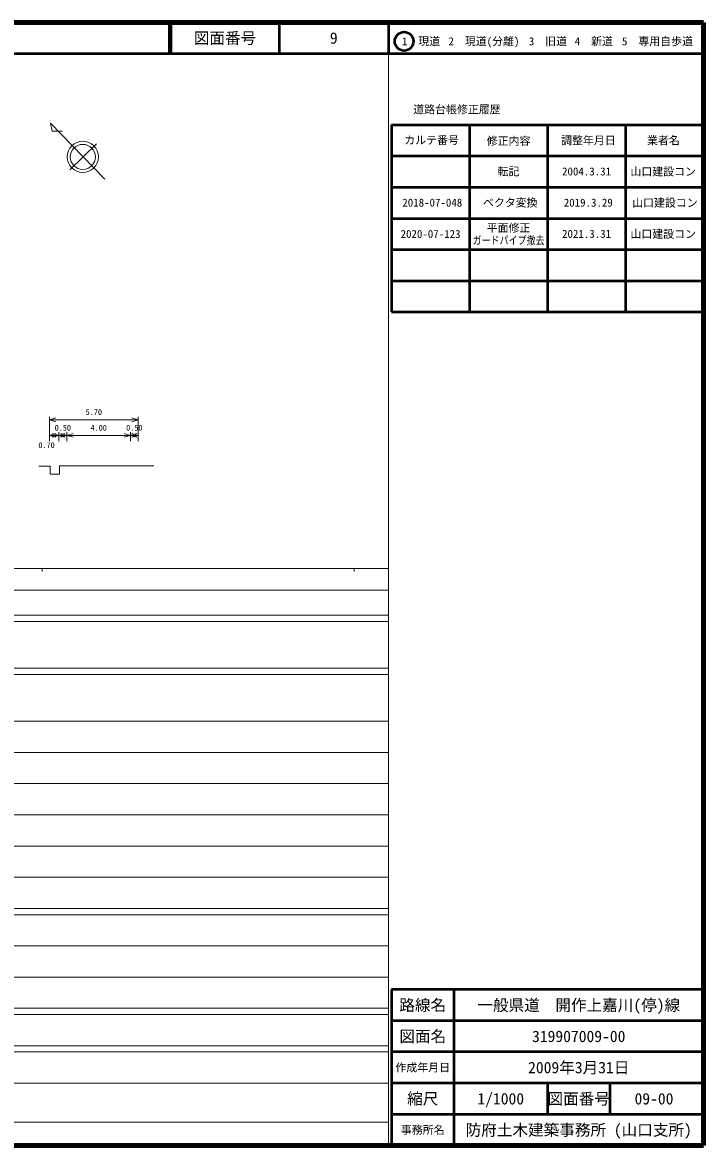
# Model space of a CAD drawing. Units: millimetres, scale not verified. Extents: x 40000 to 680000, y 20000 to 380000.
# Drawn here: x 461707 to 680000, y 20000 to 380000 of the extents above; entities that cross this region are included whole.
import ezdxf
from ezdxf.enums import TextEntityAlignment as Align

# ---------------------------------------------------------------- set-up
doc = ezdxf.new("R2010")
doc.units = ezdxf.units.MM
doc.header["$LTSCALE"] = 1000
for name, color, linetype, lineweight in [('M-BGD', 7, 'Continuous', 13), ('M-BMK-SRVR', 3, 'Continuous', 13), ('M-STR-HTXT', 7, 'Continuous', 13), ('M-TTL', 2, 'Continuous', 140), ('M-TTL-BAND', 7, 'Continuous', 13), ('M-TTL-FRAM', 2, 'Continuous', 50), ('M-TTL-LINE', 7, 'Continuous', 50)]:
    doc.layers.add(name, color=color, linetype=linetype, lineweight=lineweight)
doc.layers.add('M-TTL-TXT', color=7, linetype='Continuous')
doc.styles.add('ＭＳ ゴシック', font='')
doc.styles.get('ＭＳ ゴシック').set_extended_font_data('MS Gothic')

msp = doc.modelspace()

# ---------------------------------------------------------------- linework, layer by layer
at = {"layer": 'M-BGD'}
msp.add_lwpolyline([(466973, 237755), (470544, 237755), (470544, 235161), (473570, 235161), (473570, 237883), (503781, 237883)], dxfattribs=at)
at = {"layer": 'M-BMK-SRVR'}
for p, q in [((470679, 347707), (471195, 345160)), ((488127, 329803), (470679, 347707)), ((471195, 345160), (474550, 345151)), ((476902, 332754), (485486, 341066))]:
    msp.add_line(p, q, dxfattribs=at)
for radius in [5016, 4013]:
    msp.add_circle((481054, 336907), radius, dxfattribs=at)
at = {"layer": 'M-STR-HTXT'}
for p, q in [((470374, 245795), (470374, 253622)), ((470374, 252622), (472374, 253222)), ((470374, 252622), (498798, 252622)), ((470374, 252622), (472374, 252022)), ((498798, 252622), (496798, 253222)), ((498798, 252622), (496798, 252022)), ((498798, 245795), (498798, 253622)), ((473328, 245795), (473328, 248622)), ((475957, 245795), (475957, 248622)), ((496312, 245795), (496312, 248622)), ((470374, 247622), (472374, 248222)), ((470374, 247622), (473328, 247622)), ((470374, 247622), (472374, 247022)), ((473328, 247622), (471328, 248222)), ((473328, 247622), (471328, 247022)), ((473328, 247622), (475328, 248222)), ((473328, 247622), (475957, 247622)), ((473328, 247622), (475328, 247022)), ((475957, 247622), (473957, 248222)), ((475957, 247622), (473957, 247022)), ((475957, 247622), (477957, 248222)), ((475957, 247622), (496312, 247622)), ((475957, 247622), (477957, 247022)), ((496312, 247622), (494312, 248222)), ((496312, 247622), (494312, 247022)), ((496312, 247622), (498312, 248222)), ((496312, 247622), (498798, 247622)), ((496312, 247622), (498312, 247022)), ((498798, 247622), (496798, 248222)), ((498798, 247622), (496798, 247022))]:
    msp.add_line(p, q, dxfattribs=at)
at = {"layer": 'M-TTL'}
for p, q in [((680000, 380000), (40000, 380000)), ((680000, 20000), (680000, 380000)), ((40000, 20000), (680000, 20000))]:
    msp.add_line(p, q, dxfattribs=at)
at = {"layer": 'M-TTL-BAND'}
for p, q in [((579000, 20000), (579000, 370000)), ((40000, 205000), (579000, 205000)), ((468000, 205000), (468000, 204000)), ((568000, 205000), (568000, 204000)), ((68000, 198000), (579000, 198000)), ((40000, 190000), (579000, 190000)), ((40000, 188000), (579000, 188000)), ((40000, 173000), (579000, 173000)), ((40000, 171000), (579000, 171000)), ((40000, 156000), (579000, 156000)), ((46000, 146000), (579000, 146000)), ((52000, 136000), (579000, 136000)), ((46000, 126000), (579000, 126000)), ((52000, 116000), (579000, 116000)), ((46000, 106000), (579000, 106000)), ((40000, 96000), (579000, 96000)), ((40000, 94000), (579000, 94000)), ((49000, 84000), (579000, 84000)), ((40000, 74000), (579000, 74000)), ((40000, 64000), (579000, 64000)), ((40000, 62000), (579000, 62000)), ((40000, 52000), (579000, 52000)), ((40000, 50000), (579000, 50000)), ((40000, 40000), (579000, 40000)), ((68000, 27500), (579000, 27500))]:
    msp.add_line(p, q, dxfattribs=at)
at = {"layer": 'M-TTL-FRAM'}
for p, q in [((580000, 347197), (580000, 287197)), ((580000, 347197), (680000, 347197)), ((580000, 287197), (680000, 287197)), ((680000, 70000), (580000, 70000)), ((580000, 70000), (580000, 20000))]:
    msp.add_line(p, q, dxfattribs=at)
at = {"layer": 'M-TTL-LINE'}
for p, q in [((508747, 380000), (508747, 370000)), ((509247, 380000), (509247, 370000)), ((543997, 380000), (543997, 370000)), ((579000, 380000), (579000, 370000)), ((40000, 370000), (680000, 370000)), ((605000, 347197), (605000, 287197)), ((630000, 347197), (630000, 287197)), ((655000, 347197), (655000, 287197)), ((580000, 337197), (680000, 337197)), ((580000, 327197), (680000, 327197)), ((580000, 317197), (680000, 317197)), ((580000, 307197), (680000, 307197)), ((580000, 297197), (680000, 297197)), ((600000, 70000), (600000, 20000)), ((680000, 60000), (580000, 60000)), ((680000, 50000), (580000, 50000)), ((680000, 40000), (580000, 40000)), ((630000, 40000), (630000, 30000)), ((650000, 40000), (650000, 30000)), ((680000, 30000), (580000, 30000))]:
    msp.add_line(p, q, dxfattribs=at)
msp.add_circle((584031, 373958), 3000, dxfattribs=at)

# ---------------------------------------------------------------- texts
at = {"layer": 'M-STR-HTXT', "style": 'ＭＳ ゴシック'}
for s, p in [('5.70', (484586, 253622)), ('0.50', (474643, 248622)), ('4.00', (486135, 248622)), ('0.50', (497555, 248622)), ('0.70', (469425, 243026))]:
    msp.add_text(s, height=1833, dxfattribs=at).set_placement(p, align=Align.BOTTOM_CENTER)
at = {"layer": 'M-TTL-TXT', "style": 'ＭＳ ゴシック'}
for s, height, p in [('図面番号', 3666, (526622, 375000)), ('9', 3666, (561497, 375000)), ('1\u3000現道', 2566, (589448, 373958)), ('2\u3000現道(分離)', 2566, (609619, 373958)), ('3\u3000旧道', 2566, (630121, 373958)), ('4\u3000新道', 2566, (644824, 373958)), ('5\u3000専用自歩道', 2566, (665228, 373958)), ('道路台帳修正履歴', 2566, (600968, 352113)), ('カルテ番号', 2566, (592839, 342277)), ('修正内容', 2566, (617509, 342023)), ('調整年月日', 2566, (643089, 342197)), ('業者名', 2566, (667134, 342197)), ('転記', 2566, (617500, 332245)), ('2004.3.31', 2566, (642500, 332245)), ('山口建設コン', 2566, (667077, 332189)), ('2018-07-048', 2566, (593057, 322245)), ('ベクタ変換', 2566, (618057, 322245)), ('2019.3.29', 2566, (643057, 322245)), ('山口建設コン', 2566, (667633, 322189)), ('2020-07-123', 2566, (592500, 312197)), ('平面修正', 2566, (617500, 314140)), ('2021.3.31', 2566, (642500, 312245)), ('山口建設コン', 2566, (667077, 312189)), ('路線名', 3666, (590000, 65000)), ('路線名', 3666, (590000, 65000)), ('一般県道\u3000開作上嘉川(停)線', 3666, (640000, 65000)), ('図面名', 3666, (590000, 55000)), ('図面名', 3666, (590000, 55000)), ('319907009-00', 3666, (640000, 55000)), ('2009年3月31日', 3666, (640000, 45000)), ('作成年月日', 2566, (590000, 45000)), ('作成年月日', 2566, (590000, 45000)), ('縮尺', 3666, (590000, 35000)), ('縮尺', 3666, (590000, 35000)), ('1/1000', 3666, (615000, 35000)), ('図面番号', 3666, (640000, 35000)), ('図面番号', 3666, (640000, 35000)), ('09-00', 3666, (664125, 35000)), ('事務所名', 2566, (590000, 25000)), ('事務所名', 2566, (590000, 25000)), ('防府土木建築事務所 (山口支所)', 3666, (640000, 25000))]:
    msp.add_text(s, height=height, dxfattribs=at).set_placement(p, align=Align.MIDDLE_CENTER)
at = {"layer": 'M-TTL-TXT', "style": 'ＭＳ ゴシック', "width": 0.8}
msp.add_text('ガードパイプ撤去', height=2566, dxfattribs=at).set_placement((617500, 310163), align=Align.MIDDLE_CENTER)

doc.saveas('drawing.dxf')
